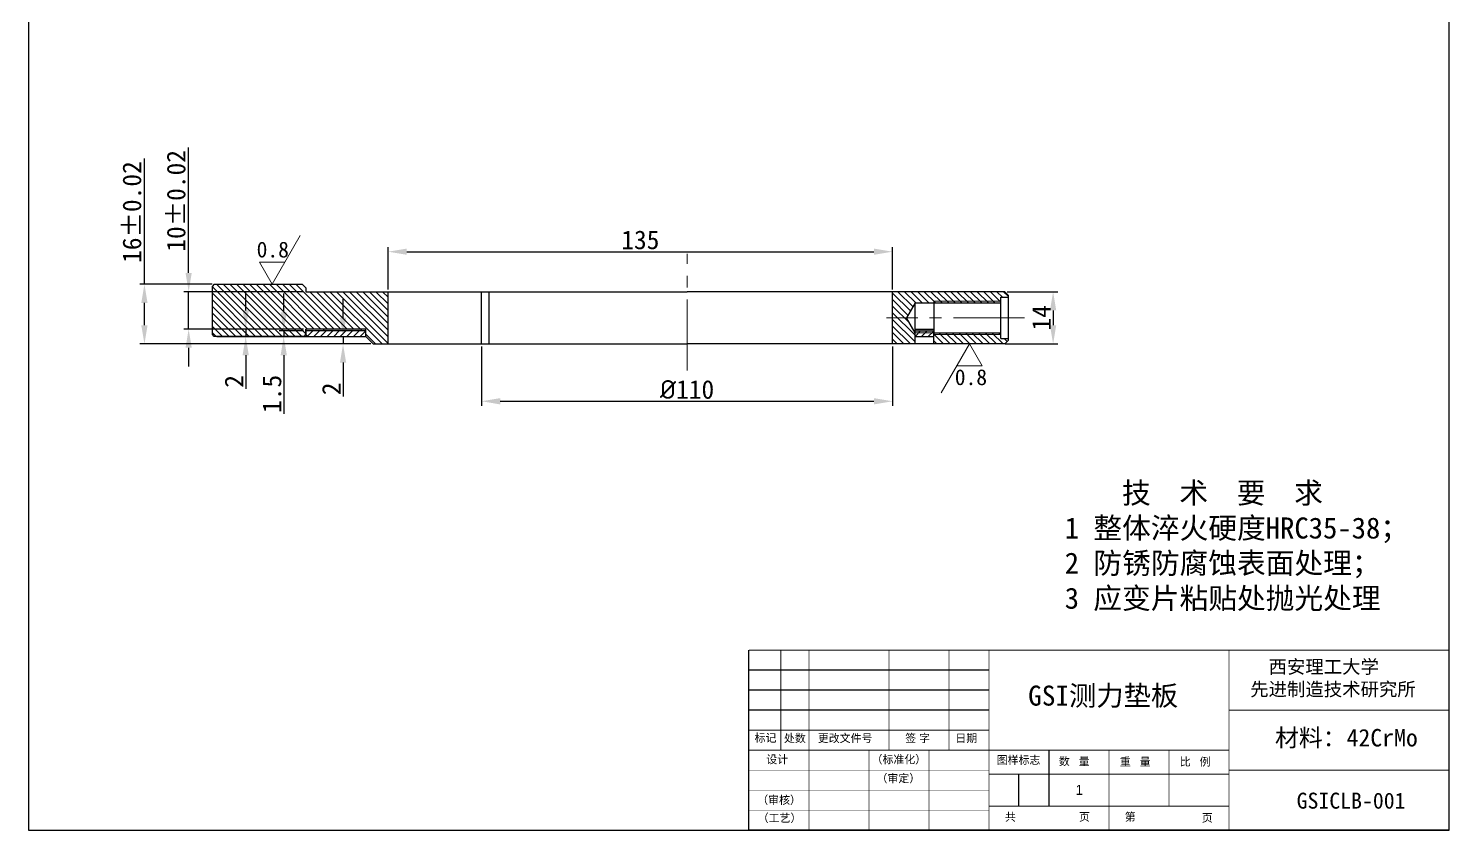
# Model space of a CAD drawing. Header units: inches. Extents: x -20 to 18950, y -1047 to 2551.
# Drawn here: x 17182.2 to 17562.5, y -1047.1 to -832.4 of the extents above; entities that cross this region are included whole.
import ezdxf

# ---------------------------------------------------------------- set-up
doc = ezdxf.new("R2010")
doc.units = ezdxf.units.IN
doc.header["$MEASUREMENT"] = 0
doc.header["$PDSIZE"] = -5
doc.linetypes.add('CENTER2', pattern=[28.574999, 19.049999, -3.175, 3.175, -3.175])
doc.layers.get('0').update_dxf_attribs({"lineweight": 30})
doc.layers.get('Defpoints').update_dxf_attribs({"lineweight": 18})
for name, color, linetype, lineweight in [('10', 7, 'Continuous', 18), ('cen', 1, 'CENTER2', 20), ('con', 7, 'Continuous', 20), ('dim', 5, 'Continuous', 20), ('hat', 3, 'Continuous', 20), ('text', 6, 'Continuous', 20)]:
    doc.layers.add(name, color=color, linetype=linetype, lineweight=lineweight)
doc.styles.get("Standard").update_dxf_attribs({"font": ''})
doc.styles.get('Standard').set_extended_font_data('宋体')
doc.dimstyles.new('ISO-25', dxfattribs={"dimtxt": 5, "dimasz": 5, "dimexe": 1.25, "dimexo": 0.625, "dimtad": 1, "dimdsep": 46, "dimtxsty": 'Standard', "dimcen": 2.5, "dimdle": 10, "dimadec": 0, "dimazin": 0, "dimtfac": 1, "dimtmove": 0, "dimatfit": 3, "dimfxl": 1, "dimtolj": 1, "dimarcsym": 0})
pattern_1 = [(45, (-16.7623, -17.547), (-0.88388348, 0.88388348), [])]

# ---------------------------------------------------------------- blocks, each defined once
blk = doc.blocks.new('*D234')
at = {"layer": 'Defpoints', "color": 0, "transparency": 16777216}
for p in [(17231.93, -914.85), (17266.38, -914.85), (17274.43, -916.85)]:
    blk.add_point(p, dxfattribs=at)
at = {"layer": 'dim', "color": 0, "linetype": 'Continuous', "lineweight": -2, "transparency": 16777216}
for p, q in [((17266.38, -909.85), (17266.38, -904.85)), ((17232.56, -914.85), (17267.63, -914.85)), ((17266.38, -914.85), (17266.38, -916.85)), ((17273.81, -916.85), (17265.13, -916.85)), ((17266.38, -921.85), (17266.38, -930.87))]:
    blk.add_line(p, q, dxfattribs=at)
at = {"layer": 'dim', "color": 0, "transparency": 16777216}
for points in [[(17265.55, -909.85), (17267.22, -909.85), (17266.38, -914.85)], [(17265.55, -921.85), (17267.22, -921.85), (17266.38, -916.85)]]:
    blk.add_solid(points, dxfattribs=at)
at = {"layer": 'dim', "color": 0, "transparency": 16777216, "insert": (17263.26, -928.86), "char_height": 5, "attachment_point": 5, "rotation": 90}
blk.add_mtext('\\A1;2', dxfattribs=at)
blk = doc.blocks.new('*D235')
at = {"layer": 'Defpoints', "color": 0, "transparency": 16777216}
for p in [(17240.33, -912.85), (17255.93, -914.85), (17256.43, -912.85)]:
    blk.add_point(p, dxfattribs=at)
at = {"layer": 'dim', "color": 0, "linetype": 'Continuous', "lineweight": -2, "transparency": 16777216}
for p, q in [((17240.33, -907.85), (17240.33, -902.85)), ((17255.81, -912.85), (17239.08, -912.85)), ((17255.31, -914.85), (17239.08, -914.85)), ((17240.33, -912.85), (17240.33, -914.85)), ((17240.33, -919.85), (17240.33, -928.87))]:
    blk.add_line(p, q, dxfattribs=at)
at = {"layer": 'dim', "color": 0, "transparency": 16777216}
for points in [[(17239.5, -907.85), (17241.16, -907.85), (17240.33, -912.85)], [(17239.5, -919.85), (17241.16, -919.85), (17240.33, -914.85)]]:
    blk.add_solid(points, dxfattribs=at)
at = {"layer": 'dim', "color": 0, "transparency": 16777216, "insert": (17237.2, -926.86), "char_height": 5, "attachment_point": 5, "rotation": 90}
blk.add_mtext('\\A1;2', dxfattribs=at)
blk = doc.blocks.new('*D236')
at = {"layer": 'Defpoints', "color": 0, "transparency": 16777216}
for p in [(17250.5, -914.85), (17256.43, -913.35), (17256.93, -914.85)]:
    blk.add_point(p, dxfattribs=at)
at = {"layer": 'dim', "color": 0, "linetype": 'Continuous', "lineweight": -2, "transparency": 16777216}
for p, q in [((17250.5, -908.35), (17250.5, -903.35)), ((17255.81, -913.35), (17249.25, -913.35)), ((17256.31, -914.85), (17249.25, -914.85)), ((17250.5, -913.35), (17250.5, -914.85)), ((17250.5, -919.85), (17250.5, -935.57))]:
    blk.add_line(p, q, dxfattribs=at)
at = {"layer": 'dim', "color": 0, "transparency": 16777216}
for points in [[(17249.67, -908.35), (17251.34, -908.35), (17250.5, -913.35)], [(17249.67, -919.85), (17251.34, -919.85), (17250.5, -914.85)]]:
    blk.add_solid(points, dxfattribs=at)
at = {"layer": 'dim', "color": 0, "transparency": 16777216, "insert": (17247.38, -930.21), "char_height": 5, "attachment_point": 5, "rotation": 90}
blk.add_mtext('\\A1;1.5', dxfattribs=at)
blk = doc.blocks.new('*D248')
at = {"layer": 'Defpoints', "color": 0, "transparency": 16777216}
for p in [(17413.43, -892.15), (17278.44, -902.85), (17413.43, -902.85)]:
    blk.add_point(p, dxfattribs=at)
at = {"layer": 'dim', "color": 0, "linetype": 'Continuous', "lineweight": -2, "transparency": 16777216}
for p, q in [((17278.44, -902.23), (17278.44, -890.9)), ((17283.44, -892.15), (17408.43, -892.15)), ((17413.43, -902.23), (17413.43, -890.9))]:
    blk.add_line(p, q, dxfattribs=at)
at = {"layer": 'dim', "color": 0, "transparency": 16777216}
for points in [[(17283.44, -891.32), (17283.44, -892.98), (17278.44, -892.15)], [(17408.43, -891.32), (17408.43, -892.98), (17413.43, -892.15)]]:
    blk.add_solid(points, dxfattribs=at)
at = {"layer": 'dim', "color": 0, "transparency": 16777216, "insert": (17345.93, -889.02), "char_height": 5, "attachment_point": 5}
blk.add_mtext('\\A1;135', dxfattribs=at)
blk = doc.blocks.new('*D251')
at = {"layer": 'Defpoints', "color": 0, "transparency": 16777216}
for p in [(17231.93, -900.85), (17213.23, -916.85), (17273.81, -916.85)]:
    blk.add_point(p, dxfattribs=at)
at = {"layer": 'dim', "color": 0, "linetype": 'Continuous', "lineweight": -2, "transparency": 16777216}
for p, q in [((17213.23, -900.85), (17213.23, -867.25)), ((17231.31, -900.85), (17211.98, -900.85)), ((17213.23, -911.85), (17213.23, -905.85)), ((17273.18, -916.85), (17211.98, -916.85))]:
    blk.add_line(p, q, dxfattribs=at)
at = {"layer": 'dim', "color": 0, "transparency": 16777216}
for points in [[(17212.39, -905.85), (17214.06, -905.85), (17213.23, -900.85)], [(17212.39, -911.85), (17214.06, -911.85), (17213.23, -916.85)]]:
    blk.add_solid(points, dxfattribs=at)
at = {"layer": 'dim', "color": 0, "transparency": 16777216, "insert": (17209.91, -881.55), "char_height": 5, "attachment_point": 5, "rotation": 90}
blk.add_mtext('\\A1;16%%P0.02', dxfattribs=at)
blk = doc.blocks.new('*D256')
at = {"layer": 'Defpoints', "color": 0, "transparency": 16777216}
for p in [(17443.43, -902.85), (17442.93, -916.85), (17456.38, -916.85)]:
    blk.add_point(p, dxfattribs=at)
at = {"layer": 'dim', "color": 0, "linetype": 'Continuous', "lineweight": -2, "transparency": 16777216}
for p, q in [((17444.06, -902.85), (17457.63, -902.85)), ((17456.38, -907.85), (17456.38, -911.85)), ((17443.56, -916.85), (17457.63, -916.85))]:
    blk.add_line(p, q, dxfattribs=at)
at = {"layer": 'dim', "color": 0, "transparency": 16777216}
for points in [[(17455.55, -907.85), (17457.22, -907.85), (17456.38, -902.85)], [(17455.55, -911.85), (17457.22, -911.85), (17456.38, -916.85)]]:
    blk.add_solid(points, dxfattribs=at)
at = {"layer": 'dim', "color": 0, "transparency": 16777216, "insert": (17453.26, -909.85), "char_height": 5, "attachment_point": 5, "rotation": 90}
blk.add_mtext('\\A1;14', dxfattribs=at)
blk = doc.blocks.new('*D257')
at = {"layer": 'Defpoints', "color": 0, "transparency": 16777216}
for p in [(17303.43, -916.85), (17413.43, -916.85), (17413.43, -932.18)]:
    blk.add_point(p, dxfattribs=at)
at = {"layer": 'dim', "color": 0, "linetype": 'Continuous', "lineweight": -2, "transparency": 16777216}
for p, q in [((17303.43, -917.48), (17303.43, -933.43)), ((17413.43, -917.48), (17413.43, -933.43)), ((17308.43, -932.18), (17408.43, -932.18))]:
    blk.add_line(p, q, dxfattribs=at)
at = {"layer": 'dim', "color": 0, "transparency": 16777216}
for points in [[(17308.43, -931.35), (17308.43, -933.02), (17303.43, -932.18)], [(17408.43, -931.35), (17408.43, -933.02), (17413.43, -932.18)]]:
    blk.add_solid(points, dxfattribs=at)
at = {"layer": 'dim', "color": 0, "transparency": 16777216, "insert": (17358.43, -929.06), "char_height": 5, "attachment_point": 5}
blk.add_mtext('\\A1;{\\fISOCPEUR|b0|i0|c0|p34;%%C}110', dxfattribs=at)
blk = doc.blocks.new('*D258')
at = {"layer": 'Defpoints', "color": 0, "transparency": 16777216}
for p in [(17256.43, -902.85), (17225.06, -912.85), (17256.43, -912.85)]:
    blk.add_point(p, dxfattribs=at)
at = {"layer": 'dim', "color": 0, "linetype": 'Continuous', "lineweight": -2, "transparency": 16777216}
for p, q in [((17225.06, -897.85), (17225.06, -864.25)), ((17255.81, -902.85), (17223.81, -902.85)), ((17225.06, -912.85), (17225.06, -902.85)), ((17255.81, -912.85), (17223.81, -912.85)), ((17225.06, -917.85), (17225.06, -922.85))]:
    blk.add_line(p, q, dxfattribs=at)
at = {"layer": 'dim', "color": 0, "transparency": 16777216}
for points in [[(17224.23, -897.85), (17225.89, -897.85), (17225.06, -902.85)], [(17224.23, -917.85), (17225.89, -917.85), (17225.06, -912.85)]]:
    blk.add_solid(points, dxfattribs=at)
at = {"layer": 'dim', "color": 0, "transparency": 16777216, "insert": (17221.74, -878.55), "char_height": 5, "attachment_point": 5, "rotation": 90}
blk.add_mtext('\\A1;10%%P0.02', dxfattribs=at)

msp = doc.modelspace()

# ---------------------------------------------------------------- hatches: boundary and pattern name
h = msp.add_hatch(color=3)
h.dxf.hatch_style = 1
h.paths.add_polyline_path([(17271.182, -913.351), (17261.182, -913.351), (17261.182, -912.851), (17271.182, -912.851)])
at = {"layer": 'hat'}
h = msp.add_hatch(dxfattribs=at)
h.set_pattern_fill('ANSI31', color=3, scale=10, angle=90)
h.set_pattern_definition([(135, (-16.7623, -17.547), (-0.88388348, -0.88388348), [])])
h.paths.add_polyline_path([(17278.435, -902.851), (17256.432, -902.851), (17256.432, -901.851), (17255.432, -900.851), (17231.932, -900.851), (17231.432, -901.351), (17231.432, -914.351), (17231.932, -914.851), (17255.932, -914.851), (17256.432, -914.351), (17256.432, -912.851), (17271.182, -912.851), (17272.432, -912.851), (17272.432, -914.851), (17274.432, -916.851), (17278.435, -916.851)])
h.paths.add_polyline_path([(17443.432, -902.851), (17413.432, -902.851), (17413.432, -909.851), (17417.123, -909.851), (17419.432, -905.851), (17424.432, -905.851), (17424.432, -905.351), (17442.432, -905.351), (17442.432, -904.351), (17444.432, -904.351), (17444.432, -903.851)])
h.paths.add_polyline_path([(17442.432, -914.351), (17424.432, -914.351), (17424.432, -916.851), (17443.432, -916.851), (17444.432, -915.851), (17444.432, -915.351), (17442.432, -915.351)])
h.paths.add_polyline_path([(17442.432, -905.351), (17424.432, -905.351), (17424.432, -905.851), (17442.432, -905.851)], flags=17)
h.paths.add_polyline_path([(17442.432, -913.851), (17424.432, -913.851), (17424.432, -914.351), (17442.432, -914.351)])
h.paths.add_polyline_path([(17419.432, -913.851), (17417.123, -909.851), (17413.432, -909.851), (17413.432, -916.851), (17419.432, -916.851)])
h = msp.add_hatch(dxfattribs=at)
h.set_pattern_fill('ANSI31', color=3, scale=10)
h.set_pattern_definition(pattern_1)
h.paths.add_polyline_path([(17272.432, -914.851), (17272.432, -913.351), (17256.432, -913.351), (17256.432, -914.351), (17256.932, -914.851)])
h = msp.add_hatch(color=3, dxfattribs=at)
h.dxf.hatch_style = 1
h.paths.add_polyline_path([(17424.432, -912.851), (17419.432, -912.851), (17419.432, -913.351), (17424.432, -913.351)])
h = msp.add_hatch(dxfattribs=at)
h.set_pattern_fill('ANSI31', color=3, scale=10)
h.set_pattern_definition(pattern_1)
h.paths.add_polyline_path([(17424.432, -913.351), (17419.432, -913.351), (17419.432, -913.851), (17424.432, -913.851)])
h.paths.add_polyline_path([(17424.432, -913.851), (17419.432, -913.851), (17419.432, -914.351), (17419.432, -914.851), (17424.432, -914.851)])

# ---------------------------------------------------------------- linework, layer by layer
for p, q in [((17182.185, -509.328), (17182.185, -1046.966)), ((17562.373, -1046.966), (17562.373, -509.328)), ((17231.932, -900.851), (17231.432, -901.351)), ((17231.932, -900.851), (17255.432, -900.851)), ((17255.432, -900.851), (17256.432, -901.851)), ((17231.432, -914.351), (17231.432, -901.351)), ((17256.432, -901.851), (17256.432, -902.851)), ((17256.432, -902.851), (17358.432, -902.851)), ((17278.435, -916.851), (17278.435, -902.851)), ((17303.432, -916.851), (17303.432, -902.851)), ((17305.517, -916.851), (17305.517, -902.851)), ((17443.432, -902.851), (17358.432, -902.851)), ((17413.432, -916.851), (17413.432, -902.851)), ((17442.432, -904.351), (17444.432, -904.351)), ((17442.432, -915.351), (17442.432, -904.351)), ((17443.432, -902.851), (17444.432, -903.851)), ((17444.432, -915.851), (17444.432, -903.851)), ((17419.432, -905.851), (17417.123, -909.851)), ((17419.432, -905.851), (17442.432, -905.851)), ((17419.432, -914.351), (17419.432, -905.851)), ((17424.432, -905.351), (17424.432, -914.351)), ((17419.432, -913.851), (17417.123, -909.851)), ((17231.932, -914.851), (17231.432, -914.351)), ((17256.932, -914.851), (17231.932, -914.851)), ((17255.932, -914.851), (17256.432, -914.351)), ((17272.432, -912.851), (17256.432, -912.851)), ((17256.432, -914.351), (17256.432, -912.851)), ((17271.182, -912.851), (17256.432, -912.851)), ((17256.432, -912.851), (17256.432, -914.351)), ((17272.432, -913.351), (17256.432, -913.351)), ((17256.932, -914.851), (17256.432, -914.351)), ((17256.932, -914.851), (17272.432, -914.851)), ((17261.182, -912.851), (17261.182, -913.351)), ((17271.182, -912.851), (17271.182, -913.351)), ((17272.432, -914.851), (17272.432, -912.851)), ((17272.432, -914.851), (17274.432, -916.851)), ((17419.432, -912.851), (17424.432, -912.851)), ((17419.432, -913.351), (17424.432, -913.351)), ((17419.432, -916.851), (17419.432, -913.851)), ((17419.432, -914.851), (17424.432, -914.851)), ((17424.432, -916.851), (17424.432, -913.851)), ((17424.432, -913.851), (17442.432, -913.851)), ((17442.432, -915.351), (17444.432, -915.351)), ((17443.432, -916.851), (17444.432, -915.851)), ((17274.432, -916.851), (17358.432, -916.851)), ((17442.432, -916.851), (17358.432, -916.851)), ((17419.432, -916.851), (17358.432, -916.851)), ((17443.432, -916.851), (17424.432, -916.851)), ((17374.976, -1046.966), (17374.976, -998.779)), ((17439.226, -1004.133), (17374.976, -1004.133)), ((17439.226, -1009.487), (17374.976, -1009.487)), ((17439.226, -1014.841), (17374.976, -1014.841)), ((17455.289, -1031.975), (17455.289, -1025.55)), ((17447.257, -1040.541), (17447.257, -1031.975)), ((17455.289, -1040.541), (17455.289, -1031.975)), ((17182.185, -1046.966), (17562.373, -1046.966)), ((17562.373, -1046.966), (17374.976, -1046.966))]:
    msp.add_line(p, q)
for points, const_width in [([(17562.373, -998.779), (17374.976, -998.779)], 0.214), ([(17383.542, -1025.55), (17383.542, -998.779)], 0.214), ([(17412.455, -1025.55), (17412.455, -998.779)], 0.214), ([(17428.518, -1025.55), (17428.518, -998.779)], 0.214), ([(17503.476, -1046.966), (17503.476, -998.779)], 0.214), ([(17562.373, -1014.841), (17503.476, -1014.841)], 0.214), ([(17439.226, -1020.195), (17374.976, -1020.195)], 0.214), ([(17503.476, -1025.55), (17374.976, -1025.55)], 0.214), ([(17407.101, -1046.966), (17407.101, -1025.55)], 0.214), ([(17423.163, -1046.966), (17423.163, -1025.55)], 0.214), ([(17471.351, -1046.966), (17471.351, -1025.55)], 0.214), ([(17487.414, -1040.541), (17487.414, -1025.55)], 0.214), ([(17439.226, -1030.904), (17374.976, -1030.904)], 0.107), ([(17439.226, -1031.975), (17503.476, -1031.975)], 0.214), ([(17562.373, -1030.904), (17503.476, -1030.904)], 0.214), ([(17439.226, -1036.258), (17374.976, -1036.258)], 0.107), ([(17439.226, -1041.612), (17374.976, -1041.612)], 0.107), ([(17439.226, -1040.541), (17503.476, -1040.541)], 0.214), ([(17439.226, -1046.966), (17374.976, -1046.966)], 0.214)]:
    msp.add_lwpolyline(points, dxfattribs=dict(const_width=const_width))
at = {"const_width": 0.214, "flags": 128}
for points in [[(17391.038, -1046.966), (17391.038, -1025.55), (17391.038, -998.779)], [(17439.226, -1046.966), (17439.226, -998.779)]]:
    msp.add_lwpolyline(points, dxfattribs=at)
at = {"layer": '10'}
for p, q in [((17424.432, -905.351), (17442.432, -905.351)), ((17424.432, -905.351), (17442.432, -905.351)), ((17419.432, -913.851), (17424.432, -913.851)), ((17424.432, -914.351), (17442.432, -914.351)), ((17424.432, -914.351), (17442.432, -914.351))]:
    msp.add_line(p, q, dxfattribs=at)
at = {"layer": 'cen'}
for p, q in [((17358.432, -923.98), (17358.432, -892.764)), ((17448.747, -909.851), (17411.841, -909.851))]:
    msp.add_line(p, q, dxfattribs=at)
at = {"layer": 'text'}
for p, q in [((17247.368, -900.851), (17254.912, -887.784)), ((17243.981, -894.984), (17247.368, -900.851)), ((17434.001, -916.851), (17426.457, -929.918)), ((17437.388, -922.718), (17434.001, -916.851))]:
    msp.add_line(p, q, dxfattribs=at)
at = {"layer": 'text', "ltscale": 0.3}
for p, q in [((17243.981, -894.984), (17250.755, -894.984)), ((17437.388, -922.718), (17430.614, -922.718))]:
    msp.add_line(p, q, dxfattribs=at)

# ---------------------------------------------------------------- texts
at = {"char_height": 2.14168, "attachment_point": 1}
for s, insert, width in [('\\fﾷￂￋￎ_GB2312|b0|i0|c134|p49;标记', (17376.503, -1021.202), 7.03938), ('\\fﾷￂￋￎ_GB2312|b0|i0|c134|p49;处数', (17384.363, -1021.282), 6.04629), ('\\fﾷￂￋￎ_GB2312|b0|i0|c134|p49;更改文件号', (17393.433, -1021.282), 20.43657), ('{\\fﾷￂￋￎ_GB2312|b0|i0|c134|p49;签 字}', (17416.808, -1021.282), 10.83917), ('\\fﾷￂￋￎ_GB2312|b0|i0|c134|p49;日期', (17430.237, -1021.282), 7.86019), ('\\fﾷￂￋￎ_GB2312|b0|i0|c134|p49;设计', (17379.647, -1026.956), 6.56247), ('\\fﾷￂￋￎ_GB2312|b0|i0|c134|p49;（标准化）', (17407.807, -1026.952), 17.65526), ('\\fﾷￂￋￎ_GB2312|b0|i0|c134|p49;图样标志', (17441.302, -1027.115), 27.45026), ('{\\fￋￎￌ￥|b0|i0|c134|p2;数   量}', (17457.93, -1027.46), 12.37776), ('{\\fﾷￂￋￎ_GB2312|b0|i0|c134|p49;重   量}', (17474.243, -1027.587), 11.97168), ('{\\fﾷￂￋￎ_GB2312|b0|i0|c134|p49;比   例}', (17490.306, -1027.587), 11.97168), ('\\fﾷￂￋￎ_GB2312|b0|i0|c134|p49;（审定）', (17409.137, -1032.023), 16.68785), ('\\fﾷￂￋￎ_GB2312|b0|i0|c134|p49;（审核）', (17377.212, -1037.818), 15.35766), ('\\fﾷￂￋￎ_GB2312|b0|i0|c134|p49;（工艺）', (17377.333, -1042.647), 17.77619), ('\\fﾷￂￋￎ_GB2312|b0|i0|c134|p49;共', (17443.501, -1042.342), 4.95799), ('\\fﾷￂￋￎ_GB2312|b0|i0|c134|p49;页', (17463.315, -1042.341), 0.4837), ('\\fﾷￂￋￎ_GB2312|b0|i0|c134|p49;页', (17496.169, -1042.597), 0.4837)]:
    msp.add_mtext(s, dxfattribs=dict(at, insert=insert, width=width))
at = {"insert": (17475.558, -1042.342), "char_height": 2.14168, "attachment_point": 1}
msp.add_mtext('\\fﾷￂￋￎ_GB2312|b0|i0|c134|p49;第', dxfattribs=at)
at = {"layer": 'con', "insert": (17509.129, -1001.422), "char_height": 3.60747, "width": 47.5545, "attachment_point": 1}
msp.add_mtext('{\\fTxt|b0|i0|c134|p2; \\fTxt|b0|i0|c0|p2; }西安理工大学{\\fTxt|b0|i0|c134|p2;\\P}先进制造技术研究所', dxfattribs=at)
at = {"layer": 'dim', "insert": (17459.493, -953.882), "char_height": 5.63558, "width": 98.75481, "attachment_point": 1}
msp.add_mtext('    技  术  要  求\\P1 整体淬火硬度HRC35-38；\\P2 防锈防腐蚀表面处理；\\P3 应变片粘贴处抛光处理', dxfattribs=at)
at = {"layer": 'text', "attachment_point": 1}
for s, insert, char_height, width in [('0.8', (17243.253, -889.465), 4.234, 8.25568), ('0.8', (17430.077, -923.62), 4.234, 8.25568), ('GSI测力垫板', (17449.722, -1008.275), 5.3542, 42.83817), ('材料：42CrMo', (17515.774, -1019.886), 4.6753, 46.59893), ('{\\fￋￎￌ￥|b0|i0|c134|p2;1}', (17462.395, -1034.835), 2.6771, 4.37188), ('GSICLB-001', (17521.556, -1036.922), 4.2834, 26.29654)]:
    msp.add_mtext(s, dxfattribs=dict(at, insert=insert, char_height=char_height, width=width))

# ---------------------------------------------------------------- dimensions: what is measured, and where the dimension line sits
at = {"layer": 'dim'}
for base, p1, p2, picture, middle in [((17225.06, -912.851), (17256.432, -902.851), (17256.432, -912.851), '*D258', (17225.06, -878.553)), ((17213.226, -916.851), (17231.932, -900.851), (17273.807, -916.851), '*D251', (17213.226, -881.553))]:
    dim = msp.add_linear_dim(base=base, p1=p1, p2=p2, angle=90, text='<>%%P0.02', dimstyle='ISO-25', dxfattribs=at)
    dim.commit()
    dim.dimension.update_dxf_attribs({"geometry": picture, "text_midpoint": middle, "dimtype": 160})
dim = msp.add_linear_dim(base=(17413.432, -892.149), p1=(17278.435, -902.851), p2=(17413.432, -902.851), dimstyle='ISO-25', dxfattribs=at)
dim.commit()
dim.dimension.update_dxf_attribs({"geometry": '*D248', "text_midpoint": (17345.934, -892.149), "dimtype": 160})
for base, p1, p2, angle, picture, middle in [((17266.384, -914.851), (17274.432, -916.851), (17231.932, -914.851), 270, '*D234', (17266.384, -928.859)), ((17240.328, -912.851), (17255.932, -914.851), (17256.432, -912.851), 270, '*D235', (17240.328, -926.859)), ((17250.504, -914.851), (17256.432, -913.351), (17256.932, -914.851), 270, '*D236', (17250.504, -930.21)), ((17456.384, -916.851), (17443.432, -902.851), (17442.932, -916.851), 90, '*D256', (17456.384, -909.851))]:
    dim = msp.add_linear_dim(base=base, p1=p1, p2=p2, angle=angle, dimstyle='ISO-25', dxfattribs=at)
    dim.commit()
    dim.dimension.update_dxf_attribs({"geometry": picture, "text_midpoint": middle, "dimtype": 160})
dim = msp.add_linear_dim(base=(17413.432, -932.185), p1=(17303.432, -916.851), p2=(17413.432, -916.851), text='{\\fISOCPEUR|b0|i0|c0|p34;%%C}<>', dimstyle='ISO-25', dxfattribs=at)
dim.commit()
dim.dimension.update_dxf_attribs({"geometry": '*D257', "text_midpoint": (17358.432, -932.185), "dimtype": 160})

doc.saveas('drawing.dxf')
